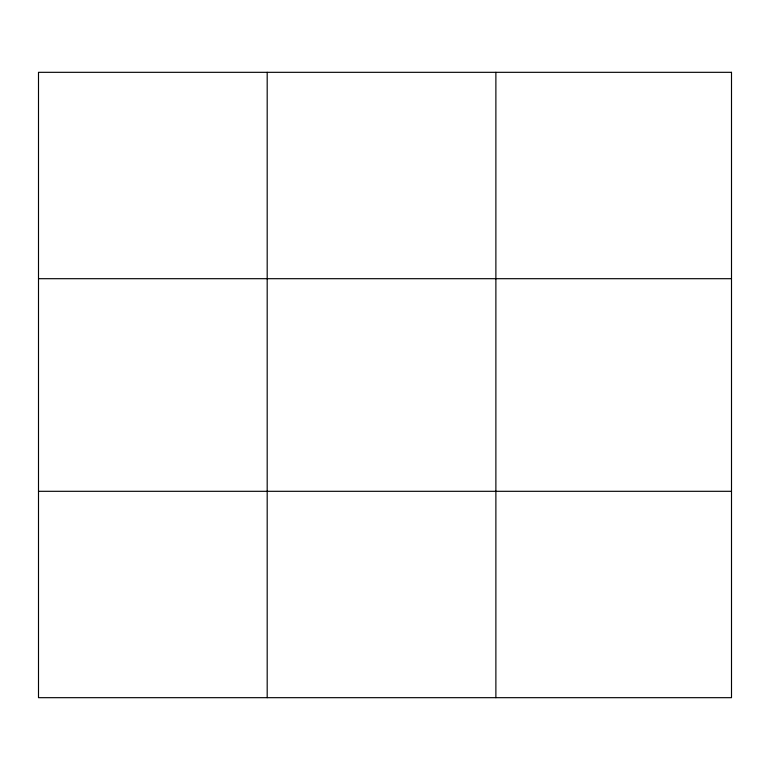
<?xml version="1.0" encoding="UTF-8"?>
<svg xmlns="http://www.w3.org/2000/svg" width="770" height="770" viewBox="0 0 770 770"><rect width="100%" height="100%" fill="white"/><g stroke="black" fill="none" stroke-linecap="round" stroke-linejoin="round"><path stroke-width="1.16" d="M267.19 72.322L267.19 697.678M495.88 72.322L495.88 697.678M38.5 278.692L731.5 278.692M38.5 491.308L731.5 491.308M731.5 72.322L731.5 697.678L38.5 697.678L38.5 72.322L731.5 72.322"/></g></svg>
